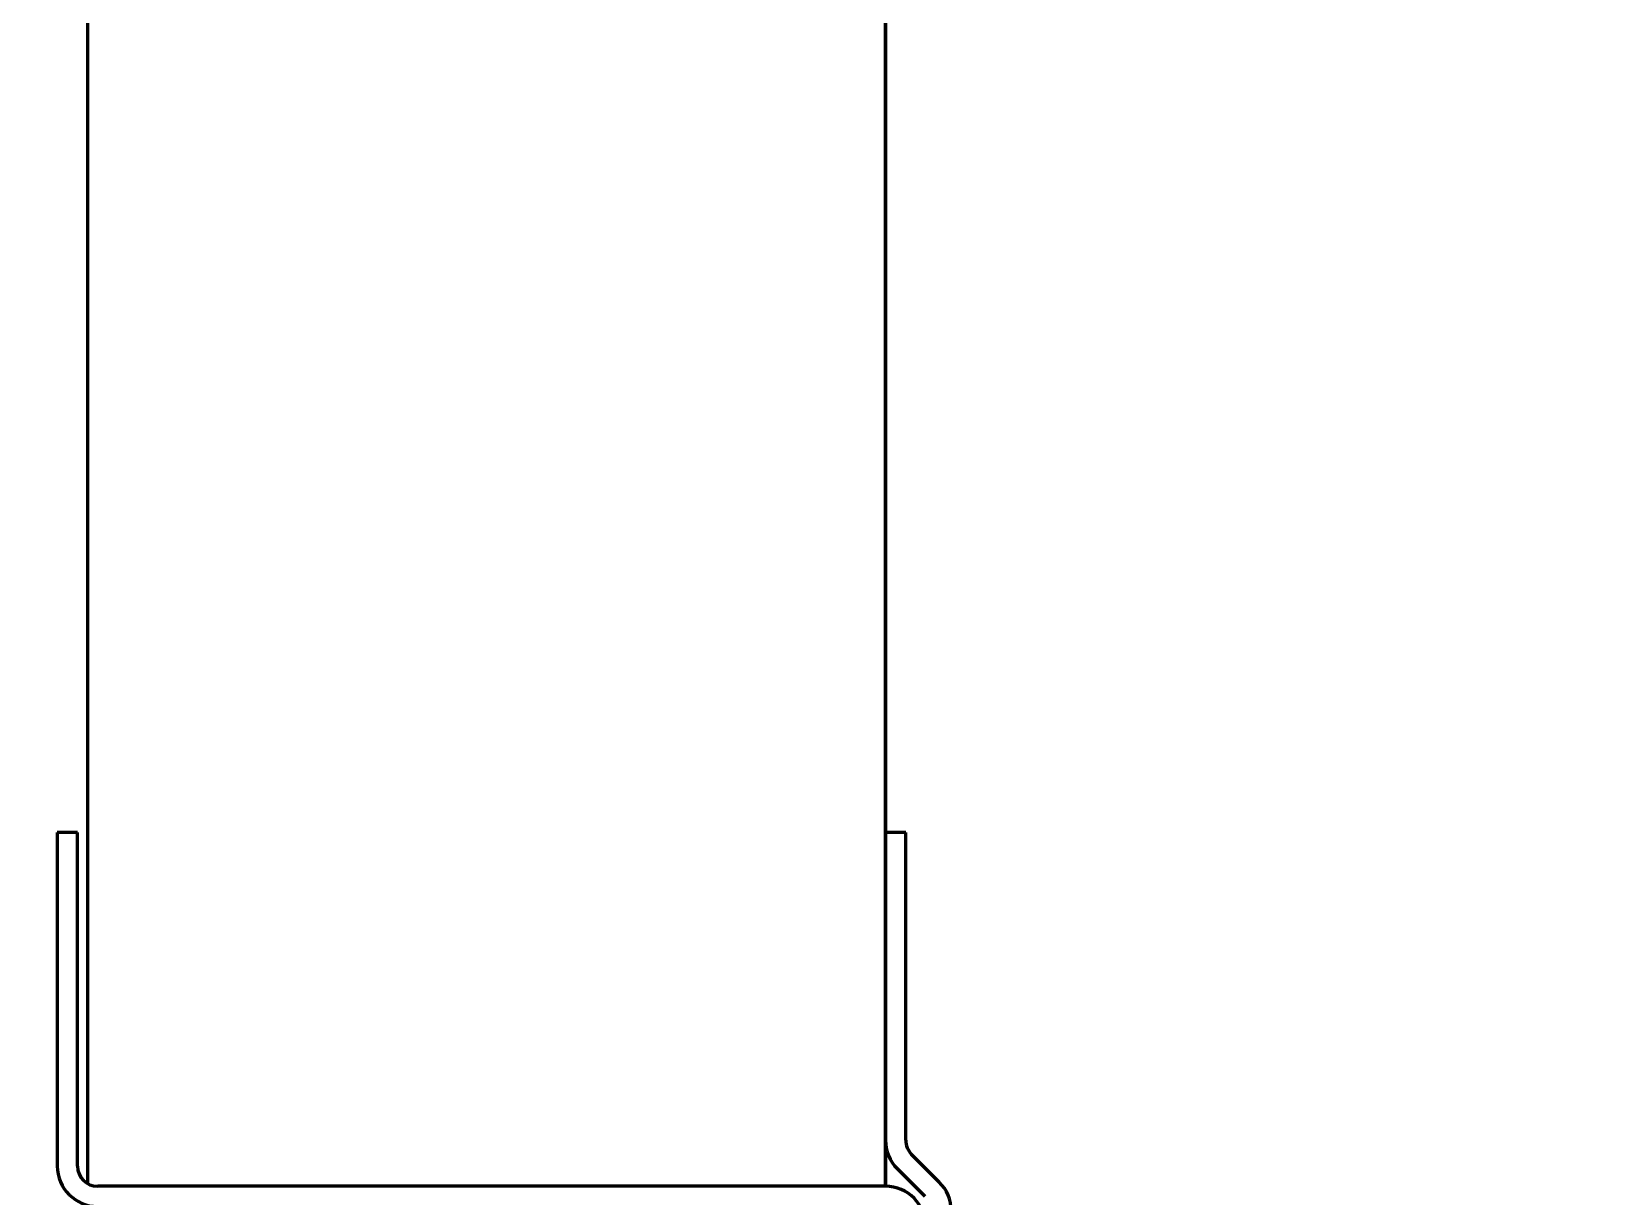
# Model space of a CAD drawing. Header units: millimetres. Extents: x 0 to 3360, y 0 to 297.
# Drawn here: x 1635.06 to 1640.27, y 109.64 to 113.48 of the extents above; entities that cross this region are included whole.
import ezdxf

# ---------------------------------------------------------------- set-up
doc = ezdxf.new("R2010")
doc.units = ezdxf.units.MM
doc.linetypes.add('K5LT_BASIC', pattern=[0])
doc.layers.add('Системный слой', color=7, linetype='Continuous')

msp = doc.modelspace()

# ---------------------------------------------------------------- linework, layer by layer
at = {"layer": 'Системный слой', "color": 5, "linetype": 'K5LT_BASIC', "lineweight": 60, "true_color": 0x0000ff}
for p, q in [((1635.24175, 211.42924), (1635.24175, 109.68288)), ((1637.87509, 211.42924), (1637.87509, 109.67396)), ((1635.24175, 210.12419), (1635.24175, 109.68288)), ((1637.87509, 109.67396), (1637.87509, 210.12419)), ((1635.14174, 110.84063), (1635.14174, 109.74063)), ((1635.20841, 110.84063), (1635.14174, 110.84063)), ((1635.20841, 109.74063), (1635.20841, 110.84063)), ((1637.87509, 109.82656), (1637.87509, 110.84074)), ((1637.94175, 110.84074), (1637.87509, 110.84074)), ((1637.94175, 109.82656), (1637.94175, 110.84074)), ((1637.87509, 109.67396), (1637.87509, 109.82656)), ((1637.87509, 109.82656), (1637.87509, 109.67396)), ((1638.05269, 109.68801), (1637.96128, 109.77942)), ((1638.00555, 109.64087), (1637.91414, 109.73228)), ((1637.87507, 109.67396), (1635.27507, 109.67396))]:
    msp.add_line(p, q, dxfattribs=at)
for centre, radius, start, end in [((1638.00842, 109.82656), 0.13333, 180, 225), ((1638.00842, 109.82656), 0.06667, 180, 225), ((1635.27507, 109.74063), 0.13333, 180, 270), ((1635.27507, 109.74063), 0.06667, 180, 270), ((1637.87507, 109.54063), 0.13333, 0, 90), ((1637.95841, 109.59373), 0.13333, 0, 45)]:
    msp.add_arc(centre, radius, start, end, dxfattribs=at)

doc.saveas('drawing.dxf')
